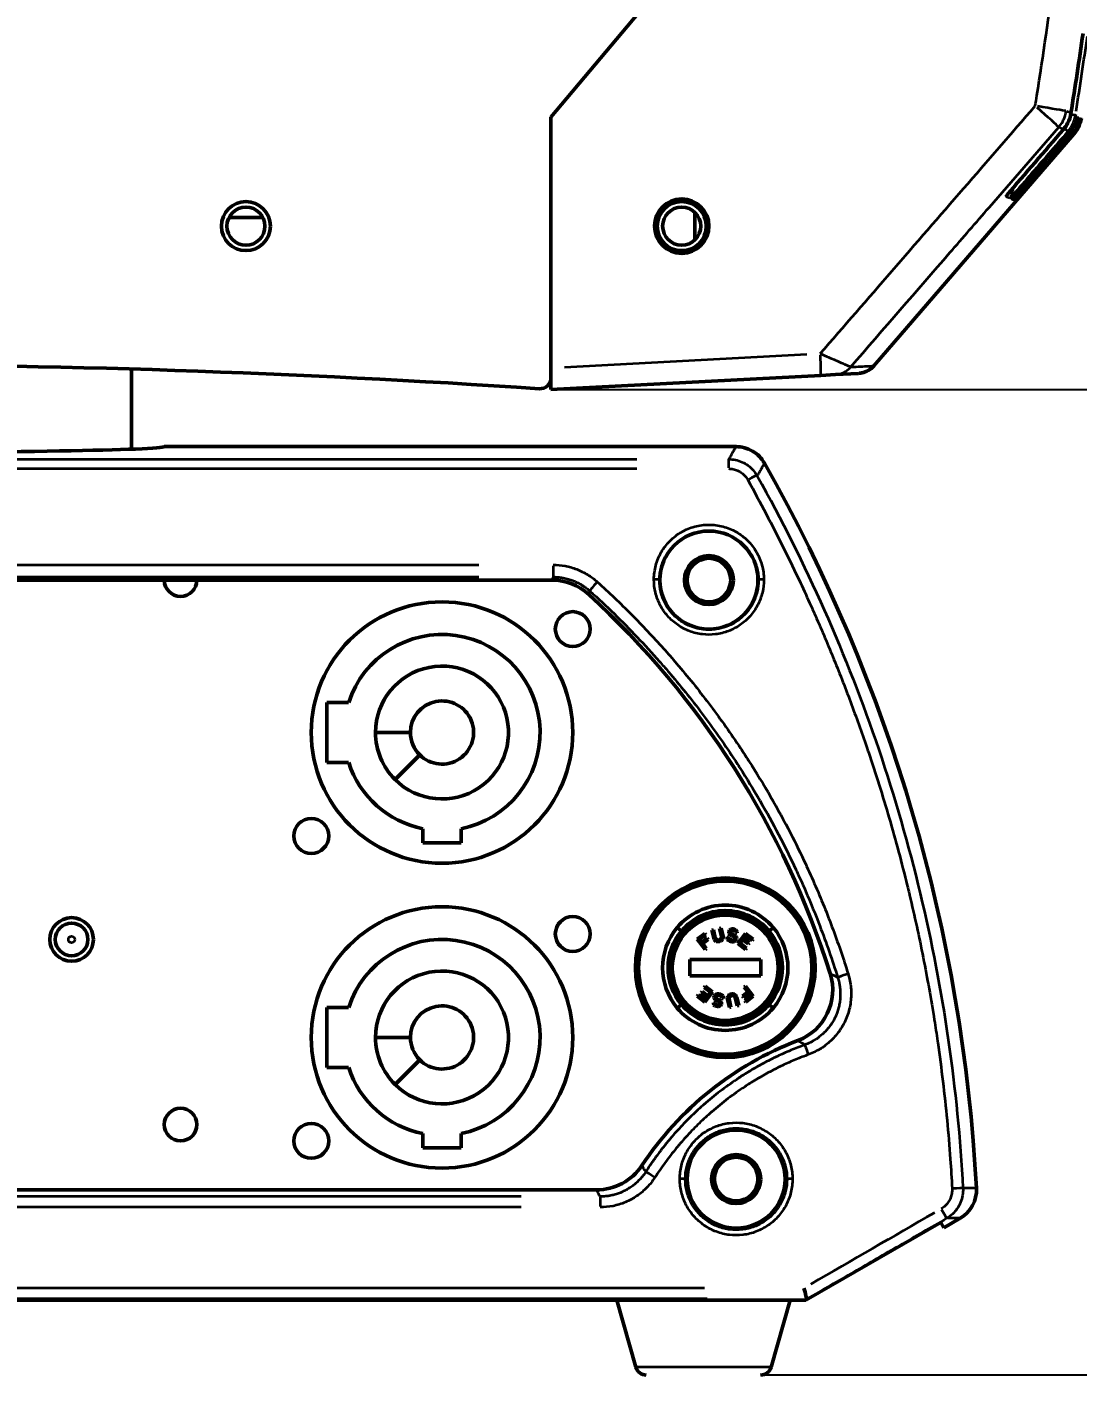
# Model space of a CAD drawing. Header units: millimetres. Extents: x 40 to 2195, y 40 to 1687.
# Drawn here: x 1137.5 to 1233.9, y 679.8 to 803.5 of the extents above; entities that cross this region are included whole.
import ezdxf

# ---------------------------------------------------------------- set-up
doc = ezdxf.new("R2010")
doc.units = ezdxf.units.MM
doc.header["$LTSCALE"] = 8
for name, color, linetype, lineweight in [('Dimension (ISO)', 7, 'Continuous', 25), ('Visible (ISO)', 7, 'Continuous', 50), ('Visible Narrow (ISO)', 7, 'Continuous', 35)]:
    doc.layers.add(name, color=color, linetype=linetype, lineweight=lineweight)
doc.styles.add('Note Text (ANSI)', font='tahoma.ttf')
doc.dimstyles.new('Default (ISO)', dxfattribs={"dimscale": 8, "dimtxt": 1, "dimasz": 2.5, "dimexe": 3.175, "dimexo": 0, "dimgap": 0.762, "dimtad": 1, "dimrnd": 1e-08, "dimzin": 0, "dimdsep": 46, "dimtxsty": 'Note Text (ANSI)', "dimcen": 0.09, "dimdle": 10, "dimclrd": 1, "dimclre": 1, "dimclrt": 1, "dimazin": 0, "dimtfac": 3.5052, "dimtmove": 0, "dimatfit": 3, "dimfxl": 1, "dimtolj": 1, "dimtzin": 0, "dimlwd": -1, "dimlwe": -1, "dimarcsym": 0})

# ---------------------------------------------------------------- blocks, each defined once
blk = doc.blocks.new('*D8')
at = {"layer": 'Defpoints', "color": 0, "transparency": 16777216}
for p in [(1203.6, 968.76), (1204.85, 679.76), (1363.83, 679.76)]:
    blk.add_point(p, dxfattribs=at)
at = {"layer": 'Dimension (ISO)', "color": 1, "transparency": 16777216}
for p, q in [((1203.6, 968.76), (1389.23, 968.76)), ((1363.83, 948.76), (1363.83, 699.76)), ((1204.85, 679.76), (1389.23, 679.76))]:
    blk.add_line(p, q, dxfattribs=at)
for points in [[(1360.5, 948.76), (1367.16, 948.76), (1363.83, 968.76)], [(1360.5, 699.76), (1367.16, 699.76), (1363.83, 679.76)]]:
    blk.add_solid(points, dxfattribs=at)
at = {"layer": 'Dimension (ISO)', "color": 1, "transparency": 16777216, "insert": (1347.27, 768.69), "char_height": 8, "attachment_point": 1, "rotation": 90, "style": 'Note Text (ANSI)'}
blk.add_mtext('\\A1;289.00 mm [11.378 in]', dxfattribs=at)
blk = doc.blocks.new('*D16')
at = {"layer": 'Defpoints', "color": 0, "transparency": 16777216}
for p in [(1203.6, 968.76), (1185.6, 770.26), (1300.58, 770.26)]:
    blk.add_point(p, dxfattribs=at)
at = {"layer": 'Dimension (ISO)', "color": 1, "transparency": 16777216}
for p, q in [((1203.6, 968.76), (1325.98, 968.76)), ((1300.58, 948.76), (1300.58, 790.26)), ((1185.6, 770.26), (1325.98, 770.26))]:
    blk.add_line(p, q, dxfattribs=at)
for points in [[(1297.25, 948.76), (1303.91, 948.76), (1300.58, 968.76)], [(1297.25, 790.26), (1303.91, 790.26), (1300.58, 770.26)]]:
    blk.add_solid(points, dxfattribs=at)
at = {"layer": 'Dimension (ISO)', "color": 1, "transparency": 16777216, "insert": (1284.02, 817.26), "char_height": 8, "attachment_point": 1, "rotation": 90, "style": 'Note Text (ANSI)'}
blk.add_mtext('\\A1;198.50 mm [7.815 in]', dxfattribs=at)

msp = doc.modelspace()

# ---------------------------------------------------------------- linework, layer by layer
at = {"layer": 'Visible (ISO)'}
for p, q in [((1203.6, 816.708), (1185.6, 795.256)), ((1185.6, 795.256), (1185.6, 772.256)), ((1215.226, 772.425), (1233.601, 793.691)), ((1233.601, 793.691), (1233.599, 793.693)), ((1227.433, 788.09), (1227.433, 788.09)), ((1198.8, 786.53), (1198.8, 783.983)), ((1159.156, 786.056), (1156.044, 786.056)), ((1147.1, 772.136), (1147.1, 764.775)), ((1185.6, 772.256), (1185.6, 770.256)), ((1185.6, 770.256), (1210.359, 771.554)), ((1210.359, 771.554), (1211.704, 771.624)), ((1211.704, 771.624), (1213.818, 771.735)), ((1202.586, 765.009), (1150.099, 765.009)), ((1049.505, 752.756), (1185.695, 752.756)), ((1165.03, 741.506), (1165.03, 736.006)), ((1167.03, 741.506), (1165.03, 741.506)), ((1172.7, 738.756), (1169.5, 738.756)), ((1214.022, 739.026), (1214.022, 739.026)), ((1214.202, 738.513), (1214.202, 738.513)), ((1214.225, 738.447), (1214.225, 738.447)), ((1171.287, 734.443), (1173.549, 736.706)), ((1165.03, 736.006), (1167.03, 736.006)), ((1173.85, 729.928), (1173.85, 728.628)), ((1177.35, 728.628), (1177.35, 729.928)), ((1173.85, 728.628), (1177.35, 728.628)), ((1197.578, 720.531), (1197.195, 720.852)), ((1200.512, 720.643), (1200.369, 720.611)), ((1200.369, 720.611), (1200.539, 719.858)), ((1200.682, 719.89), (1200.512, 720.643)), ((1201.225, 720.804), (1201.082, 720.772)), ((1201.082, 720.772), (1201.252, 720.019)), ((1201.395, 720.052), (1201.225, 720.804)), ((1201.955, 720.526), (1201.933, 720.429)), ((1202, 720.618), (1201.955, 720.526)), ((1202.116, 720.694), (1202, 720.618)), ((1202.081, 720.422), (1202.092, 720.47)), ((1202.092, 720.47), (1202.132, 720.538)), ((1202.222, 720.722), (1202.116, 720.694)), ((1202.132, 720.538), (1202.214, 720.571)), ((1202.214, 720.571), (1202.291, 720.579)), ((1202.323, 720.725), (1202.222, 720.722)), ((1202.291, 720.579), (1202.434, 720.548)), ((1202.442, 720.699), (1202.323, 720.725)), ((1202.434, 720.548), (1202.5, 720.508)), ((1202.556, 720.649), (1202.442, 720.699)), ((1202.5, 720.508), (1202.537, 720.449)), ((1202.635, 720.555), (1202.556, 720.649)), ((1202.685, 720.442), (1202.635, 720.555)), ((1205.622, 720.531), (1206.005, 720.852)), ((1199.725, 720.308), (1199.03, 719.773)), ((1199.03, 719.773), (1199.744, 718.846)), ((1199.237, 719.744), (1199.817, 720.19)), ((1199.435, 719.487), (1199.237, 719.744)), ((1199.937, 719.874), (1199.435, 719.487)), ((1199.526, 719.369), (1200.028, 719.756)), ((1199.86, 718.935), (1199.526, 719.369)), ((1199.817, 720.19), (1199.725, 720.308)), ((1200.028, 719.756), (1199.937, 719.874)), ((1200.539, 719.858), (1200.59, 719.742)), ((1200.59, 719.742), (1200.66, 719.656)), ((1200.66, 719.656), (1200.777, 719.58)), ((1200.728, 719.799), (1200.682, 719.89)), ((1200.792, 719.736), (1200.728, 719.799)), ((1200.777, 719.58), (1200.883, 719.553)), ((1200.874, 719.704), (1200.792, 719.736)), ((1200.975, 719.701), (1200.874, 719.704)), ((1200.883, 719.553), (1201.007, 719.556)), ((1201.07, 719.723), (1200.975, 719.701)), ((1201.007, 719.556), (1201.103, 719.577)), ((1201.159, 719.769), (1201.07, 719.723)), ((1201.103, 719.577), (1201.216, 719.628)), ((1201.22, 719.833), (1201.159, 719.769)), ((1201.216, 719.628), (1201.3, 719.698)), ((1201.251, 719.917), (1201.22, 719.833)), ((1201.252, 720.019), (1201.251, 719.917)), ((1201.3, 719.698), (1201.373, 719.817)), ((1201.373, 719.817), (1201.399, 719.925)), ((1201.399, 719.925), (1201.395, 720.052)), ((1201.76, 719.982), (1201.763, 719.88)), ((1201.903, 719.951), (1201.76, 719.982)), ((1201.763, 719.88), (1201.807, 719.743)), ((1201.807, 719.743), (1201.91, 719.644)), ((1201.911, 719.873), (1201.903, 719.951)), ((1201.91, 719.644), (1202.024, 719.593)), ((1201.966, 719.784), (1201.911, 719.873)), ((1201.933, 720.429), (1201.936, 720.326)), ((1201.936, 720.326), (1202.009, 720.208)), ((1202.056, 719.739), (1201.966, 719.784)), ((1202.009, 720.208), (1202.094, 720.138)), ((1202.024, 719.593), (1202.214, 719.551)), ((1202.246, 719.697), (1202.056, 719.739)), ((1202.089, 720.343), (1202.081, 720.422)), ((1202.15, 720.279), (1202.089, 720.343)), ((1202.094, 720.138), (1202.184, 720.093)), ((1202.216, 720.239), (1202.15, 720.279)), ((1202.184, 720.093), (1202.327, 720.062)), ((1202.214, 719.551), (1202.339, 719.549)), ((1202.359, 720.208), (1202.216, 720.239)), ((1202.347, 719.7), (1202.246, 719.697)), ((1202.327, 720.062), (1202.417, 720.016)), ((1202.339, 719.549), (1202.445, 719.577)), ((1202.429, 719.733), (1202.347, 719.7)), ((1202.472, 720.157), (1202.359, 720.208)), ((1202.417, 720.016), (1202.477, 719.952)), ((1202.493, 719.796), (1202.429, 719.733)), ((1202.445, 719.577), (1202.561, 719.653)), ((1202.557, 720.087), (1202.472, 720.157)), ((1202.477, 719.952), (1202.509, 719.869)), ((1202.509, 719.869), (1202.493, 719.796)), ((1202.537, 720.449), (1202.55, 720.395)), ((1202.55, 720.395), (1202.693, 720.363)), ((1202.631, 719.969), (1202.557, 720.087)), ((1202.561, 719.653), (1202.63, 719.74)), ((1202.63, 719.74), (1202.657, 719.862)), ((1202.657, 719.862), (1202.631, 719.969)), ((1202.693, 720.363), (1202.685, 720.442)), ((1203.472, 720.31), (1202.759, 719.382)), ((1202.759, 719.382), (1203.454, 718.847)), ((1202.965, 719.412), (1203.208, 719.727)), ((1203.545, 718.966), (1202.965, 719.412)), ((1203.208, 719.727), (1203.711, 719.341)), ((1203.299, 719.846), (1203.497, 720.102)), ((1203.802, 719.459), (1203.299, 719.846)), ((1204.167, 719.775), (1203.472, 720.31)), ((1203.497, 720.102), (1204.076, 719.656)), ((1203.711, 719.341), (1203.802, 719.459)), ((1204.076, 719.656), (1204.167, 719.775)), ((1199.744, 718.846), (1199.86, 718.935)), ((1203.454, 718.847), (1203.545, 718.966)), ((1198.35, 717.906), (1198.35, 716.406)), ((1204.85, 717.906), (1198.35, 717.906)), ((1204.85, 716.406), (1204.85, 717.906)), ((1198.35, 716.406), (1204.85, 716.406)), ((1199.124, 714.656), (1199.033, 714.538)), ((1199.033, 714.538), (1199.728, 714.003)), ((1199.703, 714.211), (1199.124, 714.656)), ((1199.489, 714.972), (1199.398, 714.854)), ((1199.398, 714.854), (1199.901, 714.467)), ((1199.992, 714.586), (1199.489, 714.972)), ((1199.746, 715.465), (1199.655, 715.347)), ((1199.655, 715.347), (1200.235, 714.901)), ((1199.901, 714.467), (1199.703, 714.211)), ((1199.728, 714.003), (1200.441, 714.931)), ((1200.441, 714.931), (1199.746, 715.465)), ((1200.235, 714.901), (1199.992, 714.586)), ((1200.57, 714.573), (1200.543, 714.451)), ((1200.543, 714.451), (1200.569, 714.344)), ((1200.569, 714.344), (1200.643, 714.225)), ((1200.639, 714.66), (1200.57, 714.573)), ((1200.755, 714.736), (1200.639, 714.66)), ((1200.691, 714.444), (1200.707, 714.517)), ((1200.723, 714.361), (1200.691, 714.444)), ((1200.707, 714.517), (1200.771, 714.58)), ((1200.783, 714.297), (1200.723, 714.361)), ((1200.861, 714.764), (1200.755, 714.736)), ((1200.771, 714.58), (1200.853, 714.613)), ((1200.873, 714.251), (1200.783, 714.297)), ((1200.853, 714.613), (1200.954, 714.616)), ((1200.986, 714.762), (1200.861, 714.764)), ((1200.954, 714.616), (1201.144, 714.574)), ((1201.176, 714.72), (1200.986, 714.762)), ((1201.144, 714.574), (1201.234, 714.529)), ((1201.29, 714.669), (1201.176, 714.72)), ((1201.234, 714.529), (1201.289, 714.44)), ((1201.289, 714.44), (1201.297, 714.362)), ((1201.393, 714.57), (1201.29, 714.669)), ((1201.297, 714.362), (1201.44, 714.33)), ((1201.437, 714.433), (1201.393, 714.57)), ((1201.44, 714.33), (1201.437, 714.433)), ((1201.827, 714.496), (1201.801, 714.388)), ((1201.801, 714.388), (1201.805, 714.261)), ((1201.9, 714.615), (1201.827, 714.496)), ((1201.984, 714.685), (1201.9, 714.615)), ((1201.948, 714.294), (1201.949, 714.396)), ((1202.118, 713.541), (1201.948, 714.294)), ((1201.949, 714.396), (1201.98, 714.48)), ((1201.98, 714.48), (1202.041, 714.544)), ((1202.097, 714.736), (1201.984, 714.685)), ((1202.041, 714.544), (1202.13, 714.59)), ((1202.193, 714.757), (1202.097, 714.736)), ((1202.13, 714.59), (1202.225, 714.612)), ((1202.317, 714.76), (1202.193, 714.757)), ((1202.225, 714.612), (1202.326, 714.609)), ((1202.423, 714.733), (1202.317, 714.76)), ((1202.326, 714.609), (1202.408, 714.576)), ((1202.408, 714.576), (1202.472, 714.514)), ((1202.54, 714.657), (1202.423, 714.733)), ((1202.472, 714.514), (1202.518, 714.423)), ((1202.518, 714.423), (1202.688, 713.67)), ((1202.61, 714.571), (1202.54, 714.657)), ((1202.661, 714.455), (1202.61, 714.571)), ((1202.831, 713.702), (1202.661, 714.455)), ((1203.674, 714.944), (1203.172, 714.557)), ((1203.172, 714.557), (1203.263, 714.439)), ((1203.263, 714.439), (1203.765, 714.826)), ((1203.456, 715.467), (1203.34, 715.378)), ((1203.34, 715.378), (1203.674, 714.944)), ((1203.963, 714.569), (1203.383, 714.123)), ((1204.17, 714.54), (1203.456, 715.467)), ((1203.475, 714.005), (1204.17, 714.54)), ((1203.765, 714.826), (1203.963, 714.569)), ((1165.03, 713.506), (1165.03, 708.006)), ((1167.03, 713.506), (1165.03, 713.506)), ((1197.578, 713.782), (1197.195, 713.46)), ((1200.65, 713.918), (1200.507, 713.949)), ((1200.507, 713.949), (1200.515, 713.871)), ((1200.515, 713.871), (1200.565, 713.758)), ((1200.565, 713.758), (1200.644, 713.664)), ((1200.643, 714.225), (1200.728, 714.156)), ((1200.644, 713.664), (1200.758, 713.614)), ((1200.663, 713.864), (1200.65, 713.918)), ((1200.7, 713.805), (1200.663, 713.864)), ((1200.766, 713.765), (1200.7, 713.805)), ((1200.728, 714.156), (1200.841, 714.105)), ((1200.758, 713.614), (1200.877, 713.588)), ((1200.909, 713.734), (1200.766, 713.765)), ((1200.841, 714.105), (1200.984, 714.074)), ((1201.016, 714.22), (1200.873, 714.251)), ((1200.877, 713.588), (1200.978, 713.591)), ((1200.986, 713.742), (1200.909, 713.734)), ((1200.978, 713.591), (1201.084, 713.619)), ((1200.984, 714.074), (1201.05, 714.034)), ((1201.068, 713.775), (1200.986, 713.742)), ((1201.106, 714.175), (1201.016, 714.22)), ((1201.05, 714.034), (1201.111, 713.97)), ((1201.108, 713.843), (1201.068, 713.775)), ((1201.084, 713.619), (1201.2, 713.695)), ((1201.191, 714.105), (1201.106, 714.175)), ((1201.119, 713.891), (1201.108, 713.843)), ((1201.111, 713.97), (1201.119, 713.891)), ((1201.264, 713.987), (1201.191, 714.105)), ((1201.2, 713.695), (1201.245, 713.787)), ((1201.245, 713.787), (1201.267, 713.884)), ((1201.267, 713.884), (1201.264, 713.987)), ((1201.805, 714.261), (1201.975, 713.509)), ((1201.975, 713.509), (1202.118, 713.541)), ((1202.688, 713.67), (1202.831, 713.702)), ((1203.383, 714.123), (1203.475, 714.005)), ((1205.622, 713.782), (1206.005, 713.46)), ((1172.7, 710.756), (1169.5, 710.756)), ((1171.287, 706.443), (1173.549, 708.706)), ((1165.03, 708.006), (1167.03, 708.006)), ((1173.85, 701.928), (1173.85, 700.628)), ((1177.35, 700.628), (1177.35, 701.928)), ((1173.85, 700.628), (1177.35, 700.628)), ((1189.787, 696.756), (1045.413, 696.756)), ((1208.998, 686.617), (1221.385, 693.769)), ((1221.663, 693.287), (1221.385, 693.769)), ((1223.16, 694.151), (1221.663, 693.287)), ((1026.202, 686.617), (1208.998, 686.617)), ((1137.544, 686.739), (1137.544, 686.739)), ((1193.393, 680.482), (1191.64, 686.617)), ((1205.807, 680.482), (1207.56, 686.617)), ((1209.087, 686.739), (1208.998, 686.617))]:
    msp.add_line(p, q, dxfattribs=at)
for centre, radius in [((1157.6, 785.256), 2.25), ((1197.6, 785.256), 2.5), ((1197.6, 785.256), 2.25), ((1157.6, 785.256), 1.75), ((1197.6, 785.256), 1.75), ((1200.1, 752.756), 4.5), ((1200.1, 752.756), 2.25), ((1200.1, 752.756), 2), ((1175.6, 738.756), 12), ((1187.6, 748.256), 1.6), ((1163.6, 729.256), 1.6), ((1201.6, 717.156), 8.25), ((1201.6, 717.156), 7.95), ((1141.6, 719.756), 2), ((1175.6, 710.756), 12), ((1187.6, 720.256), 1.6), ((1201.6, 717.156), 5), ((1141.6, 719.756), 1.5), ((1151.6, 702.756), 1.5), ((1163.6, 701.256), 1.6), ((1202.6, 697.756), 4.5), ((1202.6, 697.756), 2.25), ((1202.6, 697.756), 2)]:
    msp.add_circle(centre, radius, dxfattribs=at)
for centre, radius, start, end in [((1117.6, -227.429), 1000, 86.162148, 93.837852), ((1184.6, 771.326), 1, 266.16215, 0), ((1073.615, 688.897), 151.252, 3.03597, 29.54856), ((1151.6, 752.756), 1.5, 180, 0), ((1134.945, 692.528), 80, 17.52496, 47.42964), ((1175.6, 738.756), 9, 281.21227, 162.20841), ((1175.6, 738.756), 6.1, 225, 180), ((1200.6, 743.756), 2.8, 169.82285, 169.82595), ((1175.6, 738.756), 2.9, 225, 180), ((1200.6, 743.757), 2.8, 266.61893, 266.61952), ((1175.6, 738.756), 6.1, 180, 225), ((1175.6, 738.756), 2.9, 180, 225), ((1175.6, 738.756), 9, 197.79159, 258.78773), ((1201.6, 717.156), 5.75, 40, 140), ((1201.6, 717.156), 5.25, 40, 140), ((1201.6, 717.156), 5.75, 140, 220), ((1201.6, 717.156), 5.25, 140, 220), ((1201.6, 717.156), 5.25, 320, 40), ((1201.6, 717.156), 5.75, 320, 40), ((1175.6, 710.756), 9, 281.21227, 162.20841), ((1175.6, 710.756), 6.1, 225, 180), ((1175.6, 710.756), 2.9, 225, 180), ((1201.6, 717.156), 5.75, 220, 320), ((1201.6, 717.156), 5.25, 220, 320), ((1175.6, 710.756), 6.1, 180, 225), ((1175.6, 710.756), 2.9, 180, 225), ((1218.963, 682.439), 30, 110.90301, 146.51747), ((1175.6, 710.756), 9, 197.79159, 258.78773), ((1194.354, 680.756), 1, 195.9454, 270), ((1204.846, 680.756), 1, 270, 344.0546)]:
    msp.add_arc(centre, radius, start, end, dxfattribs=at)
for centre, major_axis, ratio, start_param, end_param in [((1231.13, 795.748), (2.905, -1.387), 0.9643795, 6.0252227, 6.5599942), ((1227.379, 788.276), (0.21, -0.986), 0.9693539, 0.6622789, 1.2002314), ((1117.6, 765.013), (32.5, 0), 0.0174551, 3.149285, 6.2754929), ((1185.68, 747.737), (1.823, 4.68), 0.9956112, 5.9131572, 6.6531788), ((1206.435, 715.141), (4.534, -2.191), 0.9928461, 5.530951, 7.0356237), ((1189.766, 701.776), (-2.379, 4.426), 0.9950912, 2.650463, 3.6327788), ((1221.659, 696.749), (3, 0), 0.9998472, 5.2359894, 6.3361003), ((1208.819, 687.739), (0.268, -1), 0.000379, 0.0130902, 1.5723535)]:
    msp.add_ellipse(centre, major_axis=major_axis, ratio=ratio, start_param=start_param, end_param=end_param, dxfattribs=at)
for points in [[(1234.439, 802.946), (1234.091, 800.503), (1233.723, 798.063), (1233.335, 795.625)], [(1232.645, 794.138), (1230.908, 792.122), (1229.17, 790.106), (1227.433, 788.09)], [(1233.199, 793.879), (1231.442, 791.841), (1229.684, 789.803), (1227.926, 787.766)], [(1233.517, 793.731), (1231.754, 791.688), (1229.99, 789.646), (1228.227, 787.603)], [(1227.895, 787.731), (1227.906, 787.743), (1227.916, 787.754), (1227.926, 787.766)], [(1228.346, 788.109), (1228.354, 788.163), (1228.363, 788.222), (1228.373, 788.283)]]:
    msp.add_open_spline(points, degree=3, dxfattribs=at)
for points, knots in [([(1233.335, 795.625), (1233.284, 795.303), (1233.178, 794.986), (1232.921, 794.498), (1232.792, 794.309), (1232.645, 794.138)], [0, 0, 0, 0, 0.09779951, 0.09779951, 0.16544732, 0.16544732, 0.16544732, 0.16544732]), ([(1233.89, 795.367), (1233.839, 795.045), (1233.733, 794.727), (1233.476, 794.239), (1233.347, 794.05), (1233.199, 793.879)], [0, 0, 0, 0, 0.09782091, 0.09782091, 0.16554948, 0.16554948, 0.16554948, 0.16554948]), ([(1234.209, 795.219), (1234.157, 794.897), (1234.051, 794.579), (1233.794, 794.091), (1233.664, 793.902), (1233.517, 793.731)], [0, 0, 0, 0, 0.09781007, 0.09781007, 0.16562857, 0.16562857, 0.16562857, 0.16562857]), ([(1227.935, 788.294), (1227.947, 788.39), (1227.963, 788.499), (1227.986, 788.656), (1227.994, 788.702), (1228.001, 788.749)], [-0.159650276, -0.159650276, -0.159650276, -0.159650276, -0.12224024, -0.12224024, -0.107163917, -0.107163917, -0.107163917, -0.107163917]), ([(1227.935, 788.294), (1227.929, 788.252), (1227.921, 788.209), (1227.9, 788.128), (1227.887, 788.089), (1227.871, 788.048), (1227.87, 788.044), (1227.855, 788.009), (1227.841, 787.977), (1227.809, 787.917), (1227.791, 787.888), (1227.76, 787.841), (1227.747, 787.823), (1227.733, 787.804)], [0, 0, 0, 0, 0.25, 0.25, 0.4787227, 0.4787227, 0.5, 0.5, 0.69449012, 0.69449012, 0.87769089, 0.87769089, 1, 1, 1, 1]), ([(1228.213, 787.588), (1228.216, 787.591), (1228.221, 787.596), (1228.226, 787.602), (1228.227, 787.603)], [-0.0825994886, -0.0825994886, -0.0825994886, -0.0825994886, -0.0795998472, -0.0783466816, -0.0783466816, -0.0783466816, -0.0783466816]), ([(1228.487, 787.904), (1228.47, 787.851), (1228.45, 787.801), (1228.393, 787.688), (1228.355, 787.629), (1228.309, 787.572), (1228.302, 787.564), (1228.295, 787.555), (1228.292, 787.552)], [-0.050534807, -0.050534807, -0.050534807, -0.050534807, -0.028902894, -0.028902894, 0, 0, 0.00198464, 0.003969026, 0.003969026, 0.003969026, 0.003969026]), ([(1215.226, 772.425), (1215.085, 772.261), (1214.915, 772.119), (1214.546, 771.902), (1214.343, 771.823), (1214.031, 771.755), (1213.924, 771.741), (1213.818, 771.735)], [0, 0, 0, 0, 0.06482482, 0.06482482, 0.1285127, 0.1285127, 0.16057679, 0.16057679, 0.16057679, 0.16057679]), ([(1205.195, 763.489), (1205.068, 763.714), (1204.911, 763.922), (1204.541, 764.3), (1204.328, 764.466), (1203.864, 764.736), (1203.614, 764.84), (1203.104, 764.975), (1202.845, 765.009), (1202.586, 765.009)], [0.000001, 0.000001, 0.000001, 0.000001, 0.07784141, 0.07784141, 0.15846828, 0.15846828, 0.23911974, 0.23911974, 0.31693558, 0.31693558, 0.31693558, 0.31693558])]:
    msp.add_open_spline(points, degree=3, knots=knots, dxfattribs=at)
at = {"layer": 'Visible Narrow (ISO)'}
for p, q in [((1228.219, 787.585), (1228.29, 787.553)), ((1186.836, 772.32), (1209.088, 773.486)), ((1041.717, 763.859), (1193.483, 763.859)), ((1201.914, 763.053), (1201.914, 763.855)), ((1041.717, 762.987), (1193.483, 762.987)), ((1056.214, 754.152), (1178.986, 754.152)), ((1185.806, 754.072), (1185.806, 753.052)), ((1056.214, 753.042), (1178.986, 753.042)), ((1182.867, 696.142), (1052.333, 696.142)), ((1190.119, 696.133), (1190.119, 695.233)), ((1224.594, 696.908), (1223.482, 696.908)), ((1182.867, 695.16), (1052.333, 695.16)), ((1223.098, 694.151), (1221.986, 694.15)), ((1199.698, 687.741), (1035.502, 687.741)), ((1199.939, 686.739), (1035.261, 686.739)), ((1205.731, 680.482), (1193.469, 680.482))]:
    msp.add_line(p, q, dxfattribs=at)
for centre, radius in [((1201.6, 717.156), 4.8), ((1141.6, 719.756), 0.3)]:
    msp.add_circle(centre, radius, dxfattribs=at)
for radius, start, end in [(455.981, 351.00893, 351.86215), (456.417, 350.99452, 351.86876)]:
    msp.add_arc((783.014, 867.259), radius, start, end, dxfattribs=at)
for centre, major_axis, ratio, start_param, end_param in [((1229.949, 796.295), (2.266, -1.966), 0.0228769, 0.1588903, 1.4715077), ((1229.949, 796.295), (2.963, -0.472), 0.0054923, 0.1584646, 1.4638046), ((1229.949, 796.295), (-1.264, -2.721), 0.9960112, 1.32194, 1.8196525), ((1230.209, 796.176), (2.855, -1.399), 0.9710614, 6.0616634, 6.5452704), ((885.036, 957.041), (349.257, -161.862), 0.0000689, 0.0749746, 0.088584), ((1230.764, 795.918), (2.86, -1.392), 0.9708414, 6.0587212, 6.5426686), ((1232.347, 795.782), (0.988, -0.157), 0.0000128, 6.2162257, 6.2796622), ((1232.758, 795.592), (0.988, -0.157), 0.0000113, 0.0999782, 0.9276686), ((1230.97, 795.822), (2.914, -1.382), 0.963221, 6.0495291, 6.5307072), ((1231.053, 795.784), (2.896, -1.393), 0.9654994, 6.0547183, 6.5364962), ((1233.149, 795.41), (0.987, -0.158), 0.0000112, 0.9503141, 0.9504285), ((885.235, 957.24), (349.059, -162.062), 0.0000231, 0.0485237, 0.0557291), ((1232.903, 795.524), (0.988, -0.157), 0.0000125, 6.2405506, 6.2809375), ((884.548, 956.454), (349.053, -162.763), 0.0000606, 0.0749079, 0.0885352), ((1231.888, 794.791), (0.758, -0.653), 0.0185346, 6.2153739, 6.2796196), ((1232.296, 794.601), (0.756, -0.655), 0.0185963, 0.0999613, 0.926854), ((930.777, 1055.151), (302.916, -261.354), 0.014138, 6.2295486, 6.2365272), ((1232.687, 794.418), (0.756, -0.654), 0.0185755, 0.9512122, 0.9512938), ((1232.442, 794.532), (0.757, -0.653), 0.0185385, 6.2392237, 6.2808747), ((1232.687, 794.418), (0.756, -0.654), 0.0185754, 0.0644701, 0.7040239), ((930.892, 1055.193), (302.732, -261.476), 0.0070739, 6.2546352, 6.2616076), ((1232.841, 794.346), (0.757, -0.654), 0.0185584, 0.5825266, 0.5826788), ((1232.76, 794.384), (0.757, -0.653), 0.0185466, 6.2630515, 6.2821278), ((1232.841, 794.346), (0.757, -0.654), 0.0185589, 0.0246717, 0.3989011), ((878.809, 945.078), (349.486, -157.528), 0.0000401, 0.0575939, 0.0731849), ((878.838, 945.255), (349.457, -157.705), 0.000012, 0.031436, 0.0470048), ((879.489, 946.04), (349.034, -158.01), 0.0000613, 6.2445066, 6.2509547), ((1210.254, 773.551), (0.105, -1.997), 0.0348506, 0.0784584, 1.4905191), ((1211.599, 773.622), (0.105, -1.997), 0.992666, 0.040477, 0.7690537), ((1203.657, 761.835), (0.873, 0.487), 0.1104944, 0.0921434, 1.4345926), ((1195.053, 752.756), (0.5, -0.002), 0.1109422, 0.1119534, 1.4946544), ((1205.147, 752.756), (-0.5, -0.002), 0.1109422, 4.7885793, 6.171237), ((1189.849, 752.485), (-0.671, -0.742), 0.0743962, 4.7085149, 6.1174027), ((550.674, -3735.251), (639.852, 4458.668), 0.1161772, 6.2408146, 6.2420911), ((1212.88, 716.542), (-0.954, -0.298), 0.0478309, 4.7722653, 6.1208869), ((-387.442, -3505.347), (1587.363, 4219.773), 0.1102781, 6.2632697, 6.2646086), ((1209.247, 709.147), (-0.343, 0.939), 0.0129264, 4.8201928, 6.1235061), ((1194.536, 725.41), (-17.344, 42.471), 0.2705668, 2.1282128, 2.1436263), ((1195.134, 697.877), (-0.84, 0.543), 0.0157165, 4.7961286, 6.1222268), ((1197.429, 697.756), (0.5, 0), 0.0184905, 0.1117273, 1.4941999), ((1207.771, 697.756), (-0.5, 0), 0.0184905, 4.7889851, 6.171458), ((1222.421, 696.854), (0.999, 0.053), 0.0169645, 0.0950741, 1.4922142), ((1217.495, 668.811), (-2056.598, -1189.375), 0.0087257, 4.705739, 4.7112548), ((1221.424, 695.016), (0.5, -0.866), 0.0069473, 0.087432, 1.5041253)]:
    msp.add_ellipse(centre, major_axis=major_axis, ratio=ratio, start_param=start_param, end_param=end_param, dxfattribs=at)
for points, knots in [([(1230.054, 796.295), (1230.104, 796.61), (1230.154, 796.926), (1230.204, 797.241), (1231.37, 804.666), (1232.35, 812.11), (1233.143, 819.577), (1233.337, 821.403), (1233.52, 823.23), (1233.692, 825.059), (1234.252, 831.025), (1234.694, 837.004), (1235.016, 842.988), (1235.197, 846.337), (1235.34, 849.689), (1235.446, 853.041), (1235.587, 857.514), (1235.661, 861.989), (1235.669, 866.464), (1235.678, 871.335), (1235.607, 876.207), (1235.458, 881.076), (1235.368, 884.032), (1235.248, 886.986), (1235.099, 889.939), (1234.778, 896.319), (1234.322, 902.692), (1233.73, 909.052), (1233.597, 910.484), (1233.457, 911.915), (1233.31, 913.346), (1232.51, 921.131), (1231.508, 928.894), (1230.307, 936.62), (1230.294, 936.698), (1230.282, 936.775), (1230.27, 936.853), (1229.076, 944.5), (1227.687, 952.112), (1226.1, 959.691)], [0.00000148, 0.00000148, 0.00000148, 0.00000148, 0.00582286, 0.00582286, 0.00582286, 0.14285714, 0.14285714, 0.14285714, 0.17637196, 0.17637196, 0.17637196, 0.28571429, 0.28571429, 0.28571429, 0.3469143, 0.3469143, 0.3469143, 0.42857143, 0.42857143, 0.42857143, 0.51747078, 0.51747078, 0.51747078, 0.57142857, 0.57142857, 0.57142857, 0.6880265, 0.6880265, 0.6880265, 0.71428571, 0.71428571, 0.71428571, 0.85714286, 0.85714286, 0.85714286, 0.85857995, 0.85857995, 0.85857995, 0.99999884, 0.99999884, 0.99999884, 0.99999884]), ([(1233.052, 793.948), (1233.172, 794.087), (1233.388, 794.389), (1233.623, 794.893), (1233.715, 795.252), (1233.744, 795.435)], [0.00000994, 0.00000994, 0.00000994, 0.00000994, 0.33333333, 0.66666667, 1, 1, 1, 1]), ([(1213.107, 772.319), (1216.146, 775.823), (1219.186, 779.326), (1223.431, 784.22), (1224.637, 785.61), (1227.965, 789.446), (1230.088, 791.893), (1232.211, 794.341)], [0, 0, 0, 0, 0.47733958, 0.47733958, 0.66666667, 0.66666667, 1, 1, 1, 1]), ([(1227.337, 787.983), (1227.929, 788.669), (1228.52, 789.355), (1229.11, 790.04), (1229.7, 790.724), (1230.289, 791.408), (1230.878, 792.092), (1231.467, 792.775), (1232.055, 793.457), (1232.642, 794.139)], [0, 0, 0, 0, 0.33333333, 0.33333333, 0.33333333, 0.66666667, 0.66666667, 0.66666667, 1, 1, 1, 1]), ([(1233.052, 793.948), (1232.459, 793.263), (1231.867, 792.58), (1231.276, 791.897), (1230.685, 791.214), (1230.094, 790.532), (1229.504, 789.85), (1228.913, 789.168), (1228.323, 788.486), (1227.733, 787.804)], [0, 0, 0, 0, 0.3333333, 0.3333333, 0.3333333, 0.6666667, 0.6666667, 0.6666667, 1, 1, 1, 1]), ([(1227.895, 787.731), (1228.486, 788.417), (1229.077, 789.101), (1230.257, 790.469), (1230.846, 791.152), (1232.023, 792.517), (1232.611, 793.198), (1233.198, 793.879)], [0, 0, 0, 0, 0.3333333, 0.3333333, 0.6666667, 0.6666667, 1, 1, 1, 1]), ([(1233.443, 793.765), (1232.851, 793.08), (1232.26, 792.397), (1231.67, 791.714), (1231.079, 791.031), (1230.489, 790.349), (1229.9, 789.668), (1229.31, 788.986), (1228.721, 788.305), (1228.132, 787.624)], [0, 0, 0, 0, 0.33333333, 0.33333333, 0.33333333, 0.66666667, 0.66666667, 0.66666667, 0.99999984, 0.99999984, 0.99999984, 0.99999984]), ([(1228.213, 787.588), (1228.804, 788.272), (1229.395, 788.956), (1230.575, 790.323), (1231.164, 791.006), (1232.341, 792.369), (1232.929, 793.05), (1233.516, 793.73)], [0, 0, 0, 0, 0.3333333, 0.3333333, 0.6666667, 0.6666667, 1, 1, 1, 1]), ([(1233.598, 793.693), (1233.008, 793.009), (1232.418, 792.326), (1231.828, 791.644), (1231.238, 790.961), (1230.648, 790.279), (1230.059, 789.597), (1229.47, 788.915), (1228.881, 788.233), (1228.292, 787.552)], [0, 0, 0, 0, 0.3333333, 0.3333333, 0.3333333, 0.6666667, 0.6666667, 0.6666667, 1, 1, 1, 1]), ([(1227.7, 788.4), (1227.731, 788.386), (1227.762, 788.372), (1227.842, 788.336), (1227.889, 788.315), (1227.935, 788.294)], [0.20682492, 0.20682492, 0.20682492, 0.20682492, 0.5, 0.5, 0.99999904, 0.99999904, 0.99999904, 0.99999904]), ([(1213.107, 772.319), (1213.813, 772.354), (1214.873, 772.407), (1215.226, 772.425), (1215.226, 772.425)], [0, 0, 0, 0, 0.25, 0.49999987, 0.49999987, 0.49999987, 0.49999987]), ([(1202.586, 765.009), (1202.535, 764.921), (1202.483, 764.832), (1202.43, 764.741), (1202.377, 764.651), (1202.324, 764.559), (1202.269, 764.465), (1202.214, 764.371), (1202.158, 764.275), (1202.099, 764.174), (1202.04, 764.073), (1201.978, 763.968), (1201.914, 763.859)], [0, 0, 0, 0, 0.25, 0.25, 0.25, 0.5, 0.5, 0.5, 0.75, 0.75, 0.75, 1, 1, 1, 1]), ([(1201.914, 763.859), (1202.126, 763.859), (1202.549, 763.814), (1203.156, 763.614), (1203.707, 763.291), (1204.178, 762.859), (1204.425, 762.51), (1204.529, 762.325)], [0.00000031, 0.00000031, 0.00000031, 0.00000031, 0.2, 0.4, 0.6, 0.8, 0.9999759, 0.9999759, 0.9999759, 0.9999759]), ([(1201.914, 762.987), (1202.056, 762.987), (1202.195, 762.972), (1202.47, 762.913), (1202.606, 762.869), (1202.864, 762.752), (1202.987, 762.68), (1203.215, 762.51), (1203.32, 762.413), (1203.507, 762.201), (1203.588, 762.087), (1203.657, 761.962)], [0, 0, 0, 0, 0.2, 0.2, 0.4, 0.4, 0.6, 0.6, 0.8, 0.8, 1, 1, 1, 1]), ([(1205.195, 763.489), (1205.145, 763.4), (1205.093, 763.309), (1205.041, 763.218), (1204.988, 763.126), (1204.935, 763.033), (1204.881, 762.938), (1204.827, 762.843), (1204.771, 762.746), (1204.712, 762.644), (1204.654, 762.542), (1204.593, 762.435), (1204.529, 762.325)], [0, 0, 0, 0, 0.25, 0.25, 0.25, 0.5, 0.5, 0.5, 0.75, 0.75, 0.75, 1, 1, 1, 1]), ([(1203.657, 761.962), (1204.233, 760.929), (1204.796, 759.89), (1205.896, 757.801), (1206.434, 756.75), (1207.485, 754.637), (1207.997, 753.574), (1208.823, 751.81), (1209.143, 751.111), (1209.563, 750.176), (1209.667, 749.943), (1210.357, 748.385), (1210.925, 747.051), (1212.034, 744.339), (1212.574, 742.96), (1213.612, 740.189), (1214.111, 738.796), (1214.639, 737.248), (1214.689, 737.1), (1215.417, 734.945), (1216.052, 732.926), (1217.241, 728.843), (1217.795, 726.78), (1218.363, 724.466), (1218.435, 724.169), (1218.506, 723.871), (1218.974, 721.914), (1219.391, 720.004), (1220.147, 716.186), (1220.487, 714.278), (1220.892, 711.718), (1220.99, 711.07), (1221.09, 710.381), (1221.096, 710.341), (1221.272, 709.114), (1221.429, 707.925), (1221.713, 705.545), (1221.841, 704.353), (1222.069, 701.969), (1222.168, 700.776), (1222.317, 698.679), (1222.373, 697.776), (1222.421, 696.871)], [0, 0, 0, 0, 0.0516617, 0.0516617, 0.1033844, 0.1033844, 0.1550977, 0.1550977, 0.1888116, 0.1888116, 0.2, 0.2, 0.263525, 0.263525, 0.3283349, 0.3283349, 0.3931447, 0.3931447, 0.4, 0.4, 0.4928142, 0.4928142, 0.5865627, 0.5865627, 0.5974619, 0.6, 0.6, 0.6858769, 0.6858769, 0.7711307, 0.7711307, 0.8, 0.8, 0.8017827, 0.8017827, 0.8546116, 0.8546116, 0.9074431, 0.9074431, 0.9601682, 0.9601682, 1, 1, 1, 1]), ([(1195.053, 752.812), (1195.055, 753.254), (1195.169, 754.108), (1195.68, 755.35), (1196.495, 756.409), (1197.551, 757.218), (1198.779, 757.726), (1200.093, 757.9), (1201.408, 757.729), (1202.636, 757.225), (1203.695, 756.418), (1204.511, 755.365), (1205.028, 754.121), (1205.145, 753.259), (1205.147, 752.812)], [0, 0, 0, 0, 0.08333333, 0.16666667, 0.25, 0.33333333, 0.41666667, 0.5, 0.58333333, 0.66666667, 0.75, 0.83333333, 0.91666667, 1, 1, 1, 1]), ([(1195.553, 752.757), (1195.555, 753.149), (1195.66, 753.935), (1196.121, 755.044), (1196.856, 755.997), (1197.807, 756.722), (1198.911, 757.178), (1200.093, 757.335), (1201.276, 757.182), (1202.381, 756.73), (1203.335, 756.006), (1204.071, 755.058), (1204.537, 753.947), (1204.645, 753.154), (1204.647, 752.757)], [0.00001246, 0.00001246, 0.00001246, 0.00001246, 0.08333333, 0.16666667, 0.25, 0.33333333, 0.41666667, 0.5, 0.58333333, 0.66666667, 0.75, 0.83333333, 0.91666667, 0.99999412, 0.99999412, 0.99999412, 0.99999412]), ([(1185.806, 753.042), (1185.785, 752.986), (1185.763, 752.93), (1185.741, 752.874), (1185.726, 752.835), (1185.71, 752.796), (1185.695, 752.756)], [0, 0, 0, 0, 0.5887206, 0.5887206, 0.5887206, 1, 1, 1, 1]), ([(1185.806, 753.042), (1185.994, 753.042), (1186.181, 753.032), (1186.436, 753.004), (1186.505, 752.995), (1186.622, 752.977), (1186.67, 752.969), (1186.884, 752.929), (1187.049, 752.89), (1187.344, 752.805), (1187.476, 752.761), (1187.63, 752.702), (1187.655, 752.692), (1187.79, 752.638), (1187.898, 752.59), (1188.112, 752.487), (1188.218, 752.431), (1188.36, 752.349), (1188.399, 752.326), (1188.525, 752.249), (1188.611, 752.192), (1188.813, 752.05), (1188.928, 751.962), (1189.086, 751.83), (1189.131, 751.791), (1189.176, 751.75)], [0.00000003, 0.00000003, 0.00000003, 0.00000003, 0.15368869, 0.15368869, 0.21011711, 0.21011711, 0.25, 0.25, 0.38778653, 0.38778653, 0.5, 0.5, 0.52153337, 0.52153337, 0.61744039, 0.61744039, 0.71345686, 0.71345686, 0.75, 0.75, 0.83312603, 0.83312603, 0.95067475, 0.95067475, 1, 1, 1, 1]), ([(1189.176, 751.75), (1189.171, 751.737), (1189.153, 751.686), (1189.134, 751.634), (1189.117, 751.586), (1189.098, 751.535), (1189.079, 751.484), (1189.065, 751.444)], [0.00004995, 0.00004995, 0.00004995, 0.00004995, 0.1323242, 0.5, 0.5, 0.60962363, 1, 1, 1, 1]), ([(1189.176, 751.75), (1189.926, 751.073), (1190.663, 750.381), (1192.108, 748.972), (1192.817, 748.255), (1194.202, 746.799), (1194.879, 746.061), (1195.82, 744.996), (1196.094, 744.68), (1196.434, 744.283), (1196.501, 744.204), (1197.103, 743.495), (1197.629, 742.855), (1198.663, 741.557), (1199.171, 740.899), (1200.166, 739.567), (1200.653, 738.894), (1201.605, 737.533), (1202.07, 736.845), (1202.651, 735.959), (1202.776, 735.765), (1202.91, 735.556), (1202.92, 735.541), (1203.566, 734.534), (1204.178, 733.531), (1205.367, 731.483), (1205.943, 730.438), (1207.047, 728.325), (1207.575, 727.256), (1208.107, 726.117), (1208.135, 726.056), (1208.923, 724.356), (1209.627, 722.691), (1210.876, 719.436), (1211.427, 717.85), (1211.928, 716.248)], [0, 0, 0, 0, 0.07153957, 0.07153957, 0.14275653, 0.14275653, 0.21330097, 0.21330097, 0.24275376, 0.24275376, 0.25, 0.25, 0.30813816, 0.30813816, 0.36631778, 0.36631778, 0.42448157, 0.42448157, 0.48257639, 0.48257639, 0.49870753, 0.49870753, 0.5, 0.5, 0.5824461, 0.5824461, 0.66622305, 0.66622305, 0.75, 0.75, 0.75466516, 0.75466516, 0.88177826, 0.88177826, 0.99999999, 0.99999999, 0.99999999, 0.99999999]), ([(1189.849, 752.595), (1190.383, 752.112), (1190.91, 751.622), (1191.951, 750.628), (1192.466, 750.124), (1193.48, 749.102), (1193.981, 748.585), (1194.966, 747.539), (1195.451, 747.01), (1196.334, 746.022), (1196.733, 745.564), (1197.195, 745.023), (1197.263, 744.944), (1197.836, 744.267), (1198.334, 743.661), (1199.314, 742.433), (1199.796, 741.811), (1200.742, 740.553), (1201.207, 739.917), (1202.116, 738.632), (1202.561, 737.983), (1203.249, 736.95), (1203.497, 736.57), (1203.752, 736.172), (1203.762, 736.156), (1204.463, 735.062), (1205.127, 733.967), (1206.4, 731.755), (1207.008, 730.638), (1208.073, 728.566), (1208.538, 727.616), (1209.013, 726.598), (1209.041, 726.538), (1209.39, 725.782), (1209.702, 725.083), (1210.305, 723.676), (1210.597, 722.968), (1211.16, 721.544), (1211.432, 720.829), (1211.953, 719.393), (1212.204, 718.672), (1212.593, 717.497), (1212.739, 717.045), (1212.88, 716.592)], [0, 0, 0, 0, 0.05010338, 0.05010338, 0.10033059, 0.10033059, 0.1505348, 0.1505348, 0.20055623, 0.20055623, 0.24280232, 0.24280232, 0.25, 0.25, 0.30437237, 0.30437237, 0.35874584, 0.35874584, 0.4130943, 0.4130943, 0.46737462, 0.46737462, 0.49871962, 0.49871962, 0.5, 0.5, 0.58846899, 0.58846899, 0.67658595, 0.67658595, 0.75, 0.75, 0.75463208, 0.75463208, 0.80785521, 0.80785521, 0.86110509, 0.86110509, 0.91427288, 0.91427288, 0.96717505, 0.96717505, 1, 1, 1, 1]), ([(1211.928, 716.248), (1211.974, 716.105), (1212.012, 715.959), (1212.073, 715.685), (1212.096, 715.557), (1212.125, 715.345), (1212.135, 715.262), (1212.154, 715.048), (1212.16, 714.917), (1212.163, 714.655), (1212.159, 714.524), (1212.146, 714.332), (1212.141, 714.27), (1212.13, 714.169), (1212.125, 714.129), (1212.102, 713.949), (1212.077, 713.809), (1212.016, 713.531), (1211.98, 713.393), (1211.915, 713.184), (1211.891, 713.111), (1211.864, 713.037), (1211.863, 713.034), (1211.788, 712.83), (1211.702, 712.634), (1211.537, 712.318), (1211.466, 712.194), (1211.365, 712.035), (1211.339, 711.997), (1211.216, 711.815), (1211.111, 711.676), (1210.909, 711.436), (1210.815, 711.334), (1210.654, 711.172), (1210.589, 711.111), (1210.337, 710.885), (1210.139, 710.733), (1209.912, 710.584), (1209.894, 710.572), (1209.765, 710.49), (1209.651, 710.424), (1209.371, 710.276), (1209.202, 710.198), (1208.989, 710.114), (1208.948, 710.099), (1208.906, 710.083)], [0, 0, 0, 0, 0.0590831, 0.0590831, 0.110126, 0.110126, 0.1428571, 0.1428571, 0.1943357, 0.1943357, 0.2455857, 0.2455857, 0.2700129, 0.2700129, 0.2857143, 0.2857143, 0.3417607, 0.3417607, 0.3983815, 0.3983815, 0.4285714, 0.4285714, 0.4298346, 0.4298346, 0.5147687, 0.5147687, 0.5714286, 0.5714286, 0.589682, 0.589682, 0.6588585, 0.6588585, 0.7142857, 0.7142857, 0.7495122, 0.7495122, 0.8487464, 0.8487464, 0.8571429, 0.8571429, 0.909368, 0.909368, 0.9826298, 0.9826298, 1, 1, 1, 1]), ([(1212.88, 716.592), (1213.012, 716.171), (1213.18, 715.324), (1213.152, 713.993), (1212.841, 712.724), (1212.262, 711.55), (1211.449, 710.535), (1210.426, 709.715), (1209.657, 709.335), (1209.247, 709.185)], [0.00000001, 0.00000001, 0.00000001, 0.00000001, 0.14285714, 0.28571429, 0.42857143, 0.57142857, 0.71428571, 0.85714286, 1, 1, 1, 1]), ([(1208.906, 710.083), (1208.698, 710.007), (1208.486, 709.927), (1208.056, 709.759), (1207.839, 709.671), (1207.402, 709.488), (1207.183, 709.393), (1206.762, 709.204), (1206.561, 709.112), (1206.26, 708.968), (1206.161, 708.92), (1205.844, 708.765), (1205.623, 708.653), (1205.18, 708.423), (1204.96, 708.304), (1204.518, 708.059), (1204.296, 707.932), (1203.854, 707.672), (1203.634, 707.539), (1203.263, 707.307), (1203.112, 707.211), (1202.922, 707.087), (1202.882, 707.06), (1202.583, 706.864), (1202.325, 706.689), (1201.812, 706.327), (1201.557, 706.141), (1201.05, 705.759), (1200.798, 705.563), (1200.299, 705.161), (1200.051, 704.955), (1199.742, 704.688), (1199.677, 704.631), (1199.589, 704.554), (1199.565, 704.534), (1199.34, 704.335), (1199.14, 704.153), (1198.743, 703.783), (1198.546, 703.594), (1198.159, 703.212), (1197.969, 703.019), (1197.592, 702.627), (1197.406, 702.427), (1197.041, 702.025), (1196.862, 701.822), (1196.614, 701.533), (1196.541, 701.447), (1196.253, 701.104), (1196.043, 700.844), (1195.633, 700.32), (1195.432, 700.054), (1195.039, 699.515), (1194.847, 699.242), (1194.537, 698.785), (1194.416, 698.602), (1194.298, 698.418)], [0, 0, 0, 0, 0.04775443, 0.04775443, 0.09467866, 0.09467866, 0.14028263, 0.14028263, 0.18062155, 0.18062155, 0.2, 0.2, 0.24254208, 0.24254208, 0.28395789, 0.28395789, 0.32488245, 0.32488245, 0.36521336, 0.36521336, 0.39267259, 0.39267259, 0.4, 0.4, 0.44714389, 0.44714389, 0.49407801, 0.49407801, 0.54090408, 0.54090408, 0.58759225, 0.58759225, 0.6, 0.6, 0.60449657, 0.60449657, 0.6433067, 0.6433067, 0.68248003, 0.68248003, 0.72133582, 0.72133582, 0.76066791, 0.76066791, 0.8, 0.8, 0.81650404, 0.81650404, 0.86589751, 0.86589751, 0.91583011, 0.91583011, 0.96646982, 0.96646982, 0.99999997, 0.99999997, 0.99999997, 0.99999997]), ([(1209.247, 709.185), (1209.055, 709.115), (1208.861, 709.042), (1208.469, 708.889), (1208.273, 708.809), (1207.876, 708.644), (1207.676, 708.558), (1207.274, 708.38), (1207.072, 708.287), (1206.839, 708.177), (1206.812, 708.164), (1206.691, 708.106), (1206.596, 708.06), (1206.293, 707.911), (1206.082, 707.804), (1205.659, 707.583), (1205.449, 707.47), (1205.026, 707.235), (1204.814, 707.115), (1204.392, 706.866), (1204.182, 706.739), (1203.815, 706.51), (1203.66, 706.411), (1203.466, 706.285), (1203.427, 706.26), (1203.124, 706.06), (1202.859, 705.879), (1202.341, 705.513), (1202.088, 705.327), (1201.585, 704.946), (1201.336, 704.749), (1200.841, 704.347), (1200.596, 704.14), (1200.325, 703.904), (1200.296, 703.878), (1200.245, 703.833), (1200.222, 703.813), (1200.008, 703.624), (1199.818, 703.451), (1199.437, 703.094), (1199.245, 702.91), (1198.873, 702.542), (1198.692, 702.359), (1198.328, 701.979), (1198.146, 701.784), (1197.787, 701.389), (1197.612, 701.19), (1197.37, 700.908), (1197.3, 700.826), (1197.051, 700.529), (1196.876, 700.313), (1196.531, 699.875), (1196.361, 699.654), (1196.03, 699.206), (1195.867, 698.98), (1195.549, 698.524), (1195.394, 698.294), (1195.206, 698.006), (1195.17, 697.951), (1195.134, 697.895)], [0, 0, 0, 0, 0.04518271, 0.04518271, 0.08934348, 0.08934348, 0.13273435, 0.13273435, 0.17508481, 0.17508481, 0.18073084, 0.18073084, 0.2, 0.2, 0.24211574, 0.24211574, 0.28307042, 0.28307042, 0.32352635, 0.32352635, 0.36337946, 0.36337946, 0.39274032, 0.39274032, 0.4, 0.4, 0.45, 0.45, 0.49819399, 0.49819399, 0.54628899, 0.54628899, 0.594259, 0.594259, 0.6, 0.6, 0.60444499, 0.60444499, 0.64258686, 0.64258686, 0.68194015, 0.68194015, 0.72013514, 0.72013514, 0.76006757, 0.76006757, 0.8, 0.8, 0.81638678, 0.81638678, 0.85907964, 0.85907964, 0.90234509, 0.90234509, 0.94586062, 0.94586062, 0.98959685, 0.98959685, 0.99999999, 0.99999999, 0.99999999, 0.99999999]), ([(1197.928, 697.756), (1197.929, 698.127), (1198.018, 698.872), (1198.418, 699.936), (1199.064, 700.875), (1199.913, 701.63), (1200.92, 702.161), (1202.024, 702.434), (1203.161, 702.436), (1204.266, 702.166), (1205.274, 701.639), (1206.127, 700.885), (1206.775, 699.95), (1207.18, 698.884), (1207.271, 698.132), (1207.272, 697.756)], [0.00000231, 0.00000231, 0.00000231, 0.00000231, 0.07692308, 0.15384615, 0.23076923, 0.30769231, 0.38461538, 0.46153846, 0.53846154, 0.61538462, 0.69230769, 0.76923077, 0.84615385, 0.92307692, 0.9999987, 0.9999987, 0.9999987, 0.9999987]), ([(1194.298, 698.418), (1194.218, 698.295), (1194.134, 698.176), (1193.97, 697.965), (1193.892, 697.872), (1193.769, 697.735), (1193.725, 697.688), (1193.592, 697.552), (1193.499, 697.463), (1193.307, 697.294), (1193.208, 697.214), (1193.048, 697.093), (1192.988, 697.05), (1192.926, 697.007), (1192.923, 697.006), (1192.817, 696.934), (1192.711, 696.867), (1192.495, 696.742), (1192.384, 696.684), (1192.199, 696.595), (1192.126, 696.562), (1192, 696.509), (1191.946, 696.487), (1191.765, 696.418), (1191.635, 696.375), (1191.372, 696.299), (1191.239, 696.266), (1190.989, 696.216), (1190.873, 696.197), (1190.602, 696.162), (1190.446, 696.15), (1190.234, 696.143), (1190.177, 696.142), (1190.119, 696.142)], [0, 0, 0, 0, 0.088443, 0.088443, 0.1617348, 0.1617348, 0.2, 0.2, 0.2770603, 0.2770603, 0.354022, 0.354022, 0.398206, 0.398206, 0.4, 0.4, 0.4757113, 0.4757113, 0.5516509, 0.5516509, 0.6, 0.6, 0.6346404, 0.6346404, 0.7173202, 0.7173202, 0.8, 0.8, 0.8711923, 0.8711923, 0.9654107, 0.9654107, 1, 1, 1, 1]), ([(1190.119, 696.142), (1190.093, 696.19), (1190.037, 696.293), (1189.982, 696.395), (1189.937, 696.478), (1189.921, 696.508), (1189.866, 696.61), (1189.826, 696.683), (1189.787, 696.756)], [0, 0, 0, 0, 0.2372525, 0.5, 0.5, 0.6435802, 0.6435802, 1, 1, 1, 1]), ([(1222.421, 696.871), (1222.429, 696.724), (1222.421, 696.578), (1222.397, 696.434), (1222.373, 696.29), (1222.332, 696.146), (1222.277, 696.01), (1222.221, 695.873), (1222.15, 695.742), (1222.066, 695.621), (1221.982, 695.5), (1221.884, 695.388), (1221.776, 695.289), (1221.669, 695.19), (1221.552, 695.104), (1221.424, 695.03)], [0.00000001, 0.00000001, 0.00000001, 0.00000001, 0.2, 0.2, 0.2, 0.4, 0.4, 0.4, 0.6, 0.6, 0.6, 0.8, 0.8, 0.8, 1, 1, 1, 1]), ([(1223.42, 696.908), (1223.432, 696.688), (1223.406, 696.246), (1223.225, 695.607), (1222.908, 695.023), (1222.472, 694.522), (1222.115, 694.26), (1221.924, 694.15)], [0, 0, 0, 0, 0.2, 0.4, 0.6, 0.8, 0.99999533, 0.99999533, 0.99999533, 0.99999533]), ([(1221.924, 694.15), (1220.47, 693.311), (1217.583, 691.644), (1213.467, 689.268), (1210.558, 687.588), (1209.087, 686.739)], [0, 0, 0, 0, 0.33333333, 0.66666667, 0.99999992, 0.99999992, 0.99999992, 0.99999992])]:
    msp.add_open_spline(points, degree=3, knots=knots, dxfattribs=at)
for points in [[(1210.324, 773.551), (1212.516, 776.078), (1216.9, 781.132), (1223.477, 788.713), (1227.862, 793.767), (1230.054, 796.295)], [(1227.337, 787.983), (1227.408, 788.045), (1227.467, 788.113), (1227.515, 788.185)], [(1227.337, 787.983), (1227.37, 788.018), (1227.402, 788.054), (1227.433, 788.09)], [(1227.44, 788.098), (1227.438, 788.095), (1227.435, 788.093), (1227.433, 788.09)], [(1210.324, 773.551), (1210.597, 773.434), (1211.112, 773.214), (1211.757, 772.933), (1212.264, 772.71), (1212.637, 772.543), (1212.893, 772.426), (1213.048, 772.352), (1213.095, 772.327), (1213.107, 772.319)], [(1204.529, 762.325), (1206.768, 758.315), (1210.876, 750.094), (1215.887, 737.251), (1219.696, 724.028), (1222.279, 710.553), (1223.178, 701.461), (1223.42, 696.908)], [(1185.806, 754.152), (1186.173, 754.152), (1186.898, 754.086), (1187.976, 753.786), (1188.988, 753.284), (1189.574, 752.844), (1189.849, 752.595)], [(1205.147, 752.812), (1205.148, 752.403), (1205.056, 751.608), (1204.624, 750.443), (1203.926, 749.423), (1203.006, 748.602), (1201.916, 748.027), (1200.722, 747.731), (1199.492, 747.729), (1198.298, 748.022), (1197.207, 748.594), (1196.284, 749.412), (1195.583, 750.428), (1195.147, 751.595), (1195.052, 752.398), (1195.053, 752.812)], [(1204.647, 752.756), (1204.648, 752.393), (1204.564, 751.663), (1204.175, 750.621), (1203.545, 749.702), (1202.717, 748.964), (1201.735, 748.447), (1200.661, 748.18), (1199.553, 748.179), (1198.478, 748.442), (1197.495, 748.956), (1196.663, 749.692), (1196.032, 750.607), (1195.638, 751.652), (1195.552, 752.388), (1195.553, 752.756)], [(1197.429, 697.766), (1197.429, 698.181), (1197.526, 698.991), (1197.968, 700.177), (1198.682, 701.217), (1199.623, 702.056), (1200.739, 702.645), (1201.962, 702.949), (1203.223, 702.951), (1204.447, 702.65), (1205.563, 702.065), (1206.507, 701.229), (1207.224, 700.193), (1207.672, 699.004), (1207.771, 698.187), (1207.771, 697.766)], [(1195.134, 697.895), (1194.917, 697.56), (1194.428, 696.944), (1193.501, 696.163), (1192.454, 695.592), (1191.3, 695.237), (1190.518, 695.16), (1190.119, 695.16)], [(1207.771, 697.766), (1207.772, 697.35), (1207.676, 696.54), (1207.234, 695.352), (1206.52, 694.31), (1205.579, 693.471), (1204.463, 692.88), (1203.238, 692.576), (1201.977, 692.574), (1200.751, 692.875), (1199.634, 693.461), (1198.69, 694.299), (1197.974, 695.336), (1197.527, 696.526), (1197.428, 697.344), (1197.429, 697.766)], [(1207.272, 697.756), (1207.272, 697.385), (1207.184, 696.64), (1206.785, 695.575), (1206.139, 694.634), (1205.29, 693.878), (1204.282, 693.346), (1203.177, 693.072), (1202.038, 693.07), (1200.932, 693.341), (1199.923, 693.869), (1199.07, 694.624), (1198.423, 695.561), (1198.019, 696.628), (1197.928, 697.381), (1197.928, 697.756)]]:
    msp.add_open_spline(points, degree=3, dxfattribs=at)

# ---------------------------------------------------------------- dimensions: what is measured, and where the dimension line sits
at = {"layer": 'Dimension (ISO)', "color": 1, "true_color": 0xff0000}
for base, p2, angle, text, picture, middle in [((1300.581, 770.256), (1185.6, 770.256), 90, '<> mm [7.815 in]', '*D16', (1300.581, 869.506)), ((1363.83, 679.756), (1204.846, 679.756), 270, '<> mm [11.378 in]', '*D8', (1363.83, 824.256))]:
    dim = msp.add_linear_dim(base=base, p1=(1203.6, 968.756), p2=p2, angle=angle, text=text, dimstyle='Default (ISO)', override={"dimgap": 0.762, "dimdec": 2, "dimpost": '', "dimtol": 0, "dimlim": 0, "dimtp": 0, "dimtm": 0, "dimtdec": 2, "dimtofl": 0, "dimatfit": 1}, dxfattribs=at)
    dim.commit()
    dim.dimension.update_dxf_attribs({"geometry": picture, "text_midpoint": middle, "dimtype": 160})

doc.saveas('drawing.dxf')
